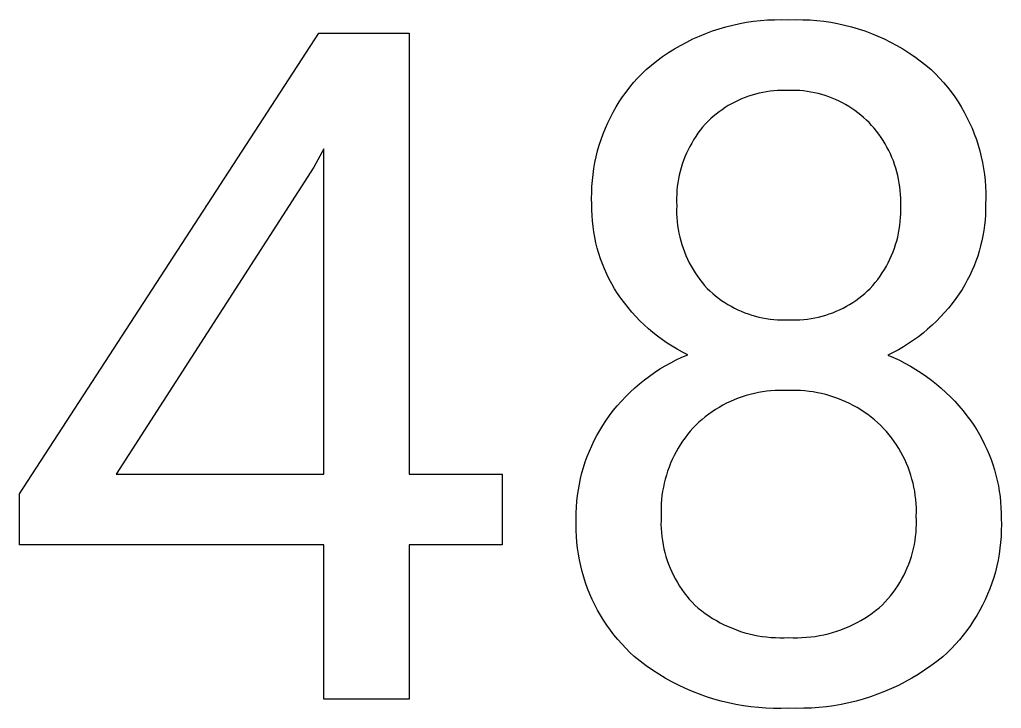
# Model space of a CAD drawing. Header units: millimetres. Extents: x 0 to 4030, y 0 to 2816.
# Drawn here: x 2970.95 to 3010.54, y 177.02 to 204.8 of the extents above; entities that cross this region are included whole.
import ezdxf

# ---------------------------------------------------------------- set-up
doc = ezdxf.new("R2010")
doc.units = ezdxf.units.MM
doc.header["$MEASUREMENT"] = 0
doc.layers.add('Domyślny', color=7, linetype='Continuous', true_color=0x000000)

msp = doc.modelspace()

# ---------------------------------------------------------------- linework, layer by layer
at = {"layer": 'Domyślny'}
for p, q in [((2999.986, 204.639), (3000.266, 204.69)), ((3000.266, 204.69), (3000.547, 204.731)), ((3000.547, 204.731), (3000.829, 204.762)), ((3000.829, 204.762), (3001.112, 204.783)), ((3001.112, 204.783), (3001.395, 204.794)), ((3001.395, 204.794), (3001.679, 204.796)), ((3001.679, 204.796), (3001.963, 204.788)), ((3001.963, 204.788), (3002.247, 204.796)), ((3002.247, 204.796), (3002.53, 204.794)), ((3002.53, 204.794), (3002.813, 204.782)), ((3002.813, 204.782), (3003.096, 204.76)), ((3003.096, 204.76), (3003.378, 204.729)), ((3003.378, 204.729), (3003.658, 204.688)), ((3003.658, 204.688), (3003.937, 204.637)), ((2998.625, 204.242), (2998.892, 204.34)), ((2998.892, 204.34), (2999.161, 204.429)), ((2999.161, 204.429), (2999.434, 204.509)), ((2999.434, 204.509), (2999.709, 204.579)), ((2999.709, 204.579), (2999.986, 204.639)), ((3003.937, 204.637), (3004.214, 204.577)), ((3004.214, 204.577), (3004.489, 204.507)), ((3004.489, 204.507), (3004.761, 204.427)), ((3004.761, 204.427), (3005.03, 204.338)), ((3005.03, 204.338), (3005.296, 204.24)), ((2970.953, 185.668), (2983.019, 204.254)), ((2983.019, 204.254), (2986.664, 204.254)), ((2986.664, 204.254), (2986.664, 186.461)), ((2997.599, 203.759), (2997.849, 203.893)), ((2997.849, 203.893), (2998.104, 204.018)), ((2998.104, 204.018), (2998.363, 204.135)), ((2998.363, 204.135), (2998.625, 204.242)), ((3005.296, 204.24), (3005.559, 204.133)), ((3005.559, 204.133), (3005.817, 204.016)), ((3005.817, 204.016), (3006.072, 203.891)), ((3006.072, 203.891), (3006.321, 203.757)), ((2997.113, 203.465), (2997.354, 203.616)), ((2997.354, 203.616), (2997.599, 203.759)), ((3006.321, 203.757), (3006.567, 203.614)), ((3006.567, 203.614), (3006.807, 203.463)), ((2996.426, 202.962), (2996.65, 203.138)), ((2996.65, 203.138), (2996.879, 203.305)), ((2996.879, 203.305), (2997.113, 203.465)), ((3006.807, 203.463), (3007.041, 203.304)), ((3007.041, 203.304), (3007.27, 203.137)), ((3007.27, 203.137), (3007.493, 202.962)), ((2996.037, 202.61), (2996.209, 202.779)), ((2996.209, 202.779), (2996.426, 202.962)), ((3007.493, 202.962), (3007.71, 202.779)), ((3007.71, 202.779), (3007.883, 202.61)), ((2995.71, 202.255), (2995.87, 202.435)), ((2995.87, 202.435), (2996.037, 202.61)), ((3007.883, 202.61), (3008.05, 202.436)), ((3008.05, 202.436), (3008.211, 202.255)), ((2995.408, 201.877), (2995.556, 202.069)), ((2995.556, 202.069), (2995.71, 202.255)), ((3001.067, 201.887), (3000.92, 201.86)), ((3001.216, 201.908), (3001.067, 201.887)), ((3001.365, 201.925), (3001.216, 201.908)), ((3001.514, 201.937), (3001.365, 201.925)), ((3001.664, 201.943), (3001.514, 201.937)), ((3001.813, 201.944), (3001.664, 201.943)), ((3001.963, 201.941), (3001.813, 201.944)), ((3002.113, 201.943), (3001.963, 201.941)), ((3002.262, 201.94), (3002.113, 201.943)), ((3002.412, 201.932), (3002.262, 201.94)), ((3002.561, 201.919), (3002.412, 201.932)), ((3002.709, 201.9), (3002.561, 201.919)), ((3002.857, 201.877), (3002.709, 201.9)), ((3008.211, 202.255), (3008.366, 202.07)), ((3008.366, 202.07), (3008.514, 201.879)), ((2995.133, 201.48), (2995.267, 201.681)), ((2995.267, 201.681), (2995.408, 201.877)), ((2999.925, 201.536), (2999.79, 201.471)), ((3000.062, 201.596), (2999.925, 201.536)), ((3000.201, 201.652), (3000.062, 201.596)), ((3000.342, 201.704), (3000.201, 201.652)), ((3000.484, 201.75), (3000.342, 201.704)), ((3000.628, 201.792), (3000.484, 201.75)), ((3000.774, 201.828), (3000.628, 201.792)), ((3000.92, 201.86), (3000.774, 201.828)), ((3003.004, 201.848), (3002.857, 201.877)), ((3003.149, 201.815), (3003.004, 201.848)), ((3003.294, 201.776), (3003.149, 201.815)), ((3003.437, 201.732), (3003.294, 201.776)), ((3003.579, 201.684), (3003.437, 201.732)), ((3003.719, 201.631), (3003.579, 201.684)), ((3003.856, 201.573), (3003.719, 201.631)), ((3003.992, 201.51), (3003.856, 201.573)), ((3004.126, 201.443), (3003.992, 201.51)), ((3008.514, 201.879), (3008.656, 201.683)), ((3008.656, 201.683), (3008.79, 201.482)), ((2994.886, 201.066), (2995.006, 201.275)), ((2995.006, 201.275), (2995.133, 201.48)), ((2999.276, 201.165), (2999.154, 201.078)), ((2999.4, 201.248), (2999.276, 201.165)), ((2999.528, 201.327), (2999.4, 201.248)), ((2999.658, 201.401), (2999.528, 201.327)), ((2999.79, 201.471), (2999.658, 201.401)), ((3004.257, 201.371), (3004.126, 201.443)), ((3004.386, 201.294), (3004.257, 201.371)), ((3004.511, 201.213), (3004.386, 201.294)), ((3004.635, 201.128), (3004.511, 201.213)), ((3004.755, 201.039), (3004.635, 201.128)), ((3008.79, 201.482), (3008.918, 201.277)), ((3008.918, 201.277), (3009.038, 201.067)), ((2994.668, 200.635), (2994.773, 200.852)), ((2994.773, 200.852), (2994.886, 201.066)), ((2998.807, 200.793), (2998.698, 200.69)), ((2998.919, 200.892), (2998.807, 200.793)), ((2999.035, 200.987), (2998.919, 200.892)), ((2999.154, 201.078), (2999.035, 200.987)), ((3004.871, 200.946), (3004.755, 201.039)), ((3004.985, 200.848), (3004.871, 200.946)), ((3005.095, 200.747), (3004.985, 200.848)), ((3005.202, 200.642), (3005.095, 200.747)), ((3009.038, 201.067), (3009.152, 200.854)), ((3009.152, 200.854), (3009.257, 200.636)), ((2994.48, 200.19), (2994.57, 200.414)), ((2994.57, 200.414), (2994.668, 200.635)), ((2998.396, 200.335), (2998.303, 200.211)), ((2998.492, 200.457), (2998.396, 200.335)), ((2998.593, 200.575), (2998.492, 200.457)), ((2998.698, 200.69), (2998.593, 200.575)), ((3005.307, 200.53), (3005.202, 200.642)), ((3005.408, 200.414), (3005.307, 200.53)), ((3005.504, 200.295), (3005.408, 200.414)), ((3009.257, 200.636), (3009.356, 200.416)), ((3009.356, 200.416), (3009.446, 200.191)), ((2994.323, 199.733), (2994.398, 199.963)), ((2994.398, 199.963), (2994.48, 200.19)), ((2998.131, 199.953), (2998.051, 199.819)), ((2998.215, 200.083), (2998.131, 199.953)), ((2998.303, 200.211), (2998.215, 200.083)), ((3005.597, 200.172), (3005.504, 200.295)), ((3005.686, 200.046), (3005.597, 200.172)), ((3005.77, 199.918), (3005.686, 200.046)), ((3005.85, 199.787), (3005.77, 199.918)), ((3009.446, 200.191), (3009.529, 199.964)), ((3009.529, 199.964), (3009.604, 199.734)), ((2983.222, 199.586), (2982.813, 198.852)), ((2983.222, 186.461), (2983.222, 199.586)), ((2994.257, 199.501), (2994.323, 199.733)), ((2997.906, 199.545), (2997.84, 199.404)), ((2997.976, 199.683), (2997.906, 199.545)), ((2998.051, 199.819), (2997.976, 199.683)), ((3005.926, 199.653), (3005.85, 199.787)), ((3005.997, 199.517), (3005.926, 199.653)), ((3006.063, 199.378), (3005.997, 199.517)), ((3009.604, 199.734), (3009.671, 199.502)), ((2994.148, 199.03), (2994.198, 199.266)), ((2994.198, 199.266), (2994.257, 199.501)), ((2997.724, 199.116), (2997.673, 198.97)), ((2997.78, 199.261), (2997.724, 199.116)), ((2997.84, 199.404), (2997.78, 199.261)), ((3006.125, 199.237), (3006.063, 199.378)), ((3006.182, 199.095), (3006.125, 199.237)), ((3009.671, 199.502), (3009.729, 199.268)), ((3009.729, 199.268), (3009.78, 199.031)), ((2982.813, 198.852), (2974.839, 186.461)), ((2994.072, 198.553), (2994.106, 198.792)), ((2994.106, 198.792), (2994.148, 199.03)), ((2997.626, 198.822), (2997.585, 198.672)), ((2997.673, 198.97), (2997.626, 198.822)), ((3006.235, 198.95), (3006.182, 199.095)), ((3006.282, 198.804), (3006.235, 198.95)), ((3006.324, 198.656), (3006.282, 198.804)), ((3009.78, 199.031), (3009.823, 198.793)), ((3009.823, 198.793), (3009.857, 198.554)), ((2994.046, 198.313), (2994.072, 198.553)), ((2997.519, 198.369), (2997.493, 198.216)), ((2997.549, 198.521), (2997.519, 198.369)), ((2997.585, 198.672), (2997.549, 198.521)), ((3006.362, 198.507), (3006.324, 198.656)), ((3006.394, 198.357), (3006.362, 198.507)), ((3006.421, 198.206), (3006.394, 198.357)), ((3009.857, 198.554), (3009.883, 198.314)), ((2994.019, 197.831), (2994.028, 198.072)), ((2994.028, 198.072), (2994.046, 198.313)), ((2997.472, 198.062), (2997.457, 197.907)), ((2997.493, 198.216), (2997.472, 198.062)), ((3006.444, 198.054), (3006.421, 198.206)), ((3006.461, 197.901), (3006.444, 198.054)), ((3009.883, 198.314), (3009.9, 198.073)), ((3009.9, 198.073), (3009.91, 197.831)), ((2994.018, 197.589), (2994.019, 197.831)), ((2994.026, 197.348), (2994.018, 197.589)), ((2997.447, 197.752), (2997.442, 197.597)), ((2997.442, 197.597), (2997.442, 197.442)), ((2997.457, 197.907), (2997.447, 197.752)), ((3006.473, 197.748), (3006.461, 197.901)), ((3006.48, 197.594), (3006.473, 197.748)), ((3006.482, 197.44), (3006.48, 197.594)), ((3009.911, 197.589), (3009.903, 197.348)), ((3009.91, 197.831), (3009.911, 197.589)), ((2994.026, 197.125), (2994.026, 197.348)), ((2997.442, 197.442), (2997.448, 197.287)), ((2997.448, 197.287), (2997.444, 197.128)), ((3006.478, 197.287), (3006.482, 197.44)), ((3006.482, 197.128), (3006.478, 197.287)), ((3009.903, 197.348), (3009.903, 197.136)), ((2994.034, 196.902), (2994.026, 197.125)), ((2994.05, 196.679), (2994.034, 196.902)), ((2997.444, 197.128), (2997.445, 196.97)), ((2997.445, 196.97), (2997.452, 196.812)), ((2997.452, 196.812), (2997.464, 196.654)), ((3006.462, 196.654), (3006.474, 196.812)), ((3006.474, 196.812), (3006.481, 196.97)), ((3006.481, 196.97), (3006.482, 197.128)), ((3009.896, 196.924), (3009.881, 196.712)), ((3009.903, 197.136), (3009.896, 196.924)), ((2994.074, 196.458), (2994.05, 196.679)), ((2994.106, 196.237), (2994.074, 196.458)), ((2997.464, 196.654), (2997.482, 196.496)), ((2997.482, 196.496), (2997.505, 196.34)), ((3006.421, 196.34), (3006.444, 196.496)), ((3006.444, 196.496), (3006.462, 196.654)), ((3009.86, 196.501), (3009.831, 196.29)), ((3009.881, 196.712), (3009.86, 196.501)), ((2994.145, 196.017), (2994.106, 196.237)), ((2994.191, 195.799), (2994.145, 196.017)), ((2997.505, 196.34), (2997.534, 196.184)), ((2997.534, 196.184), (2997.568, 196.029)), ((2997.568, 196.029), (2997.607, 195.876)), ((3006.319, 195.876), (3006.359, 196.029)), ((3006.359, 196.029), (3006.392, 196.184)), ((3006.392, 196.184), (3006.421, 196.34)), ((3009.795, 196.081), (3009.752, 195.873)), ((3009.831, 196.29), (3009.795, 196.081)), ((2994.246, 195.583), (2994.191, 195.799)), ((2994.308, 195.368), (2994.246, 195.583)), ((2997.607, 195.876), (2997.652, 195.724)), ((2997.652, 195.724), (2997.702, 195.573)), ((2997.702, 195.573), (2997.757, 195.425)), ((3006.17, 195.425), (3006.225, 195.573)), ((3006.225, 195.573), (3006.275, 195.724)), ((3006.275, 195.724), (3006.319, 195.876)), ((3009.703, 195.667), (3009.646, 195.462)), ((3009.752, 195.873), (3009.703, 195.667)), ((2994.377, 195.156), (2994.308, 195.368)), ((2997.757, 195.425), (2997.817, 195.278)), ((2997.817, 195.278), (2997.882, 195.134)), ((3006.045, 195.134), (3006.11, 195.278)), ((3006.11, 195.278), (3006.17, 195.425)), ((3009.583, 195.26), (3009.512, 195.06)), ((3009.646, 195.462), (3009.583, 195.26)), ((2994.453, 194.947), (2994.377, 195.156)), ((2994.537, 194.74), (2994.453, 194.947)), ((2997.882, 195.134), (2997.952, 194.991)), ((2997.952, 194.991), (2998.027, 194.852)), ((2998.027, 194.852), (2998.107, 194.715)), ((3005.821, 194.715), (3005.9, 194.852)), ((3005.9, 194.852), (3005.975, 194.992)), ((3005.975, 194.992), (3006.045, 195.134)), ((3009.435, 194.862), (3009.352, 194.667)), ((3009.512, 195.06), (3009.435, 194.862)), ((2994.628, 194.537), (2994.537, 194.74)), ((2994.726, 194.336), (2994.628, 194.537)), ((2998.107, 194.715), (2998.191, 194.581)), ((2998.191, 194.581), (2998.28, 194.45)), ((2998.28, 194.45), (2998.373, 194.322)), ((3005.554, 194.322), (3005.647, 194.45)), ((3005.647, 194.45), (3005.736, 194.581)), ((3005.736, 194.581), (3005.821, 194.715)), ((3009.262, 194.474), (3009.165, 194.285)), ((3009.352, 194.667), (3009.262, 194.474)), ((2994.831, 194.139), (2994.726, 194.336)), ((2994.943, 193.946), (2994.831, 194.139)), ((2998.373, 194.322), (2998.471, 194.197)), ((2998.471, 194.197), (2998.573, 194.076)), ((2998.573, 194.076), (2998.68, 193.959)), ((3005.248, 193.959), (3005.354, 194.076)), ((3005.354, 194.076), (3005.456, 194.198)), ((3005.456, 194.198), (3005.554, 194.322)), ((3009.063, 194.1), (3008.954, 193.918)), ((3009.165, 194.285), (3009.063, 194.1)), ((2995.061, 193.757), (2994.943, 193.946)), ((2995.196, 193.561), (2995.061, 193.757)), ((2998.68, 193.959), (2998.788, 193.854)), ((2998.788, 193.854), (2998.901, 193.753)), ((2998.901, 193.753), (2999.016, 193.656)), ((2999.016, 193.656), (2999.135, 193.563)), ((3004.792, 193.563), (3004.911, 193.656)), ((3004.911, 193.656), (3005.027, 193.753)), ((3005.027, 193.753), (3005.139, 193.854)), ((3005.139, 193.854), (3005.248, 193.959)), ((3008.839, 193.739), (3008.701, 193.543)), ((3008.954, 193.918), (3008.839, 193.739)), ((2995.336, 193.369), (2995.196, 193.561)), ((2995.484, 193.183), (2995.336, 193.369)), ((2995.637, 193.001), (2995.484, 193.183)), ((2999.135, 193.563), (2999.258, 193.474)), ((2999.258, 193.474), (2999.383, 193.39)), ((2999.383, 193.39), (2999.511, 193.309)), ((2999.511, 193.309), (2999.642, 193.234)), ((2999.642, 193.234), (2999.775, 193.163)), ((3004.153, 193.162), (3004.287, 193.234)), ((3004.287, 193.234), (3004.417, 193.309)), ((3004.417, 193.309), (3004.545, 193.389)), ((3004.545, 193.389), (3004.67, 193.474)), ((3004.67, 193.474), (3004.792, 193.563)), ((3008.556, 193.351), (3008.406, 193.164)), ((3008.701, 193.543), (3008.556, 193.351)), ((2995.797, 192.825), (2995.637, 193.001)), ((2995.962, 192.654), (2995.797, 192.825)), ((2999.775, 193.163), (2999.91, 193.096)), ((2999.91, 193.096), (3000.048, 193.034)), ((3000.048, 193.034), (3000.188, 192.977)), ((3000.188, 192.977), (3000.33, 192.925)), ((3000.33, 192.925), (3000.474, 192.878)), ((3000.474, 192.878), (3000.619, 192.836)), ((3000.619, 192.836), (3000.765, 192.799)), ((3000.765, 192.799), (3000.913, 192.767)), ((3003.016, 192.767), (3003.164, 192.799)), ((3003.164, 192.799), (3003.31, 192.836)), ((3003.31, 192.836), (3003.455, 192.878)), ((3003.455, 192.878), (3003.598, 192.925)), ((3003.598, 192.925), (3003.74, 192.977)), ((3003.74, 192.977), (3003.88, 193.034)), ((3003.88, 193.034), (3004.018, 193.096)), ((3004.018, 193.096), (3004.153, 193.162)), ((3008.086, 192.806), (3007.918, 192.635)), ((3008.249, 192.983), (3008.086, 192.806)), ((3008.406, 193.164), (3008.249, 192.983)), ((2996.133, 192.488), (2995.962, 192.654)), ((2996.31, 192.329), (2996.133, 192.488)), ((3000.913, 192.767), (3001.061, 192.74)), ((3001.061, 192.74), (3001.211, 192.719)), ((3001.211, 192.719), (3001.361, 192.702)), ((3001.361, 192.702), (3001.512, 192.691)), ((3001.512, 192.691), (3001.662, 192.685)), ((3001.662, 192.685), (3001.814, 192.684)), ((3001.814, 192.684), (3001.964, 192.688)), ((3001.964, 192.688), (3002.115, 192.684)), ((3002.115, 192.684), (3002.266, 192.685)), ((3002.266, 192.685), (3002.417, 192.691)), ((3002.417, 192.691), (3002.568, 192.702)), ((3002.568, 192.702), (3002.718, 192.719)), ((3002.718, 192.719), (3002.867, 192.74)), ((3002.867, 192.74), (3003.016, 192.767)), ((3007.744, 192.47), (3007.565, 192.31)), ((3007.918, 192.635), (3007.744, 192.47)), ((2996.491, 192.176), (2996.31, 192.329)), ((2996.678, 192.028), (2996.491, 192.176)), ((2996.87, 191.887), (2996.678, 192.028)), ((3007.191, 192.01), (3006.996, 191.869)), ((3007.38, 192.157), (3007.191, 192.01)), ((3007.565, 192.31), (3007.38, 192.157)), ((2997.066, 191.753), (2996.87, 191.887)), ((2997.267, 191.626), (2997.066, 191.753)), ((2997.472, 191.505), (2997.267, 191.626)), ((3006.594, 191.607), (3006.387, 191.486)), ((3006.797, 191.734), (3006.594, 191.607)), ((3006.996, 191.869), (3006.797, 191.734)), ((2997.68, 191.391), (2997.472, 191.505)), ((2997.66, 191.184), (2997.893, 191.284)), ((2997.893, 191.284), (2997.68, 191.391)), ((3006.176, 191.372), (3005.961, 191.265)), ((3005.961, 191.265), (3006.194, 191.164)), ((3006.387, 191.486), (3006.176, 191.372)), ((2996.768, 190.707), (2996.985, 190.838)), ((2996.985, 190.838), (2997.206, 190.961)), ((2997.206, 190.961), (2997.431, 191.076)), ((2997.431, 191.076), (2997.66, 191.184)), ((3006.194, 191.164), (3006.424, 191.056)), ((3006.424, 191.056), (3006.65, 190.941)), ((3006.65, 190.941), (3006.873, 190.818)), ((3006.873, 190.818), (3007.091, 190.687)), ((2996.146, 190.272), (2996.348, 190.424)), ((2996.348, 190.424), (2996.556, 190.569)), ((2996.556, 190.569), (2996.768, 190.707)), ((3007.091, 190.687), (3007.304, 190.55)), ((3007.304, 190.55), (3007.513, 190.406)), ((2995.757, 189.947), (2995.949, 190.113)), ((2995.949, 190.113), (2996.146, 190.272)), ((3007.513, 190.406), (3007.717, 190.255)), ((3007.717, 190.255), (3007.917, 190.097)), ((3007.917, 190.097), (3008.11, 189.933)), ((2995.392, 189.597), (2995.572, 189.775)), ((2995.572, 189.775), (2995.757, 189.947)), ((3000.25, 189.634), (3000.088, 189.582)), ((3000.413, 189.68), (3000.25, 189.634)), ((3000.578, 189.721), (3000.413, 189.68)), ((3000.744, 189.756), (3000.578, 189.721)), ((3000.911, 189.785), (3000.744, 189.756)), ((3001.079, 189.809), (3000.911, 189.785)), ((3001.248, 189.827), (3001.079, 189.809)), ((3001.418, 189.839), (3001.248, 189.827)), ((3001.587, 189.846), (3001.418, 189.839)), ((3001.757, 189.846), (3001.587, 189.846)), ((3001.927, 189.841), (3001.757, 189.846)), ((3002.098, 189.846), (3001.927, 189.841)), ((3002.27, 189.844), (3002.098, 189.846)), ((3002.441, 189.837), (3002.27, 189.844)), ((3002.612, 189.824), (3002.441, 189.837)), ((3002.783, 189.805), (3002.612, 189.824)), ((3002.953, 189.781), (3002.783, 189.805)), ((3003.121, 189.751), (3002.953, 189.781)), ((3003.289, 189.715), (3003.121, 189.751)), ((3003.456, 189.674), (3003.289, 189.715)), ((3003.621, 189.627), (3003.456, 189.674)), ((3003.784, 189.574), (3003.621, 189.627)), ((3008.11, 189.933), (3008.299, 189.762)), ((3008.299, 189.762), (3008.481, 189.586)), ((2994.891, 189.027), (2995.051, 189.222)), ((2995.051, 189.222), (2995.218, 189.413)), ((2995.218, 189.413), (2995.392, 189.597)), ((2999.31, 189.243), (2999.162, 189.16)), ((2999.461, 189.322), (2999.31, 189.243)), ((2999.614, 189.395), (2999.461, 189.322)), ((2999.77, 189.462), (2999.614, 189.395)), ((2999.928, 189.525), (2999.77, 189.462)), ((3000.088, 189.582), (2999.928, 189.525)), ((3003.945, 189.517), (3003.784, 189.574)), ((3004.105, 189.453), (3003.945, 189.517)), ((3004.262, 189.385), (3004.105, 189.453)), ((3004.417, 189.311), (3004.262, 189.385)), ((3004.569, 189.232), (3004.417, 189.311)), ((3004.719, 189.148), (3004.569, 189.232)), ((3008.481, 189.586), (3008.658, 189.403)), ((3008.658, 189.403), (3008.828, 189.215)), ((2994.59, 188.619), (2994.737, 188.826)), ((2994.737, 188.826), (2994.891, 189.027)), ((2998.736, 188.881), (2998.601, 188.778)), ((2998.875, 188.979), (2998.736, 188.881)), ((2999.017, 189.072), (2998.875, 188.979)), ((2999.162, 189.16), (2999.017, 189.072)), ((3004.865, 189.059), (3004.719, 189.148)), ((3005.009, 188.965), (3004.865, 189.059)), ((3005.149, 188.866), (3005.009, 188.965)), ((3005.286, 188.763), (3005.149, 188.866)), ((3008.828, 189.215), (3008.993, 189.021)), ((3008.993, 189.021), (3009.15, 188.822)), ((2994.462, 188.425), (2994.59, 188.619)), ((2998.217, 188.444), (2998.102, 188.321)), ((2998.341, 188.56), (2998.217, 188.444)), ((2998.469, 188.671), (2998.341, 188.56)), ((2998.601, 188.778), (2998.469, 188.671)), ((3005.419, 188.655), (3005.286, 188.763)), ((3005.549, 188.543), (3005.419, 188.655)), ((3005.675, 188.426), (3005.549, 188.543)), ((3009.15, 188.822), (3009.301, 188.618)), ((3009.301, 188.618), (3009.426, 188.436)), ((3009.426, 188.436), (3009.545, 188.249)), ((2994.227, 188.024), (2994.341, 188.227)), ((2994.341, 188.227), (2994.462, 188.425)), ((2997.884, 188.064), (2997.782, 187.93)), ((2997.991, 188.195), (2997.884, 188.064)), ((2998.102, 188.321), (2997.991, 188.195)), ((3005.792, 188.305), (3005.675, 188.426)), ((3005.904, 188.18), (3005.792, 188.305)), ((3006.013, 188.051), (3005.904, 188.18)), ((3006.117, 187.918), (3006.013, 188.051)), ((3009.545, 188.249), (3009.658, 188.059)), ((3009.658, 188.059), (3009.764, 187.865)), ((2994.019, 187.608), (2994.12, 187.818)), ((2994.12, 187.818), (2994.227, 188.024)), ((2997.591, 187.652), (2997.503, 187.508)), ((2997.684, 187.793), (2997.591, 187.652)), ((2997.782, 187.93), (2997.684, 187.793)), ((3006.216, 187.782), (3006.117, 187.918)), ((3006.311, 187.643), (3006.216, 187.782)), ((3006.401, 187.5), (3006.311, 187.643)), ((3009.764, 187.865), (3009.864, 187.668)), ((3009.864, 187.668), (3009.957, 187.468)), ((2993.84, 187.179), (2993.926, 187.395)), ((2993.926, 187.395), (2994.019, 187.608)), ((2997.42, 187.362), (2997.342, 187.212)), ((2997.503, 187.508), (2997.42, 187.362)), ((3006.485, 187.355), (3006.401, 187.5)), ((3006.565, 187.207), (3006.485, 187.355)), ((3009.957, 187.468), (3010.043, 187.265)), ((3010.043, 187.265), (3010.123, 187.058)), ((2993.691, 186.739), (2993.762, 186.96)), ((2993.762, 186.96), (2993.84, 187.179)), ((2997.202, 186.906), (2997.139, 186.75)), ((2997.269, 187.061), (2997.202, 186.906)), ((2997.342, 187.212), (2997.269, 187.061)), ((3006.64, 187.056), (3006.565, 187.207)), ((3006.709, 186.902), (3006.64, 187.056)), ((3006.774, 186.746), (3006.709, 186.902)), ((3010.123, 187.058), (3010.196, 186.85)), ((3010.196, 186.85), (3010.262, 186.639)), ((2974.839, 186.461), (2983.222, 186.461)), ((2986.664, 186.461), (2990.403, 186.461)), ((2990.403, 186.461), (2990.403, 183.614)), ((2993.571, 186.29), (2993.627, 186.515)), ((2993.627, 186.515), (2993.691, 186.739)), ((2997.082, 186.591), (2997.03, 186.431)), ((2997.139, 186.75), (2997.082, 186.591)), ((3006.832, 186.589), (3006.774, 186.746)), ((3006.886, 186.429), (3006.832, 186.589)), ((3010.262, 186.639), (3010.321, 186.426)), ((2993.483, 185.834), (2993.523, 186.062)), ((2993.523, 186.062), (2993.571, 186.29)), ((2996.943, 186.106), (2996.908, 185.941)), ((2996.984, 186.269), (2996.943, 186.106)), ((2997.03, 186.431), (2996.984, 186.269)), ((3006.934, 186.267), (3006.886, 186.429)), ((3006.976, 186.104), (3006.934, 186.267)), ((3007.013, 185.94), (3006.976, 186.104)), ((3010.321, 186.426), (3010.372, 186.211)), ((3010.372, 186.211), (3010.417, 185.994)), ((2970.953, 183.614), (2970.953, 185.668)), ((2993.45, 185.603), (2993.483, 185.834)), ((2996.878, 185.775), (2996.854, 185.608)), ((2996.908, 185.941), (2996.878, 185.775)), ((3007.044, 185.774), (3007.013, 185.94)), ((3007.069, 185.608), (3007.044, 185.774)), ((3010.417, 185.994), (3010.454, 185.777)), ((3010.454, 185.777), (3010.484, 185.558)), ((2993.408, 185.14), (2993.425, 185.372)), ((2993.425, 185.372), (2993.45, 185.603)), ((2996.823, 185.273), (2996.816, 185.104)), ((2996.836, 185.441), (2996.823, 185.273)), ((2996.854, 185.608), (2996.836, 185.441)), ((3007.088, 185.44), (3007.069, 185.608)), ((3007.102, 185.273), (3007.088, 185.44)), ((3007.11, 185.104), (3007.102, 185.273)), ((3010.484, 185.558), (3010.507, 185.338)), ((3010.507, 185.338), (3010.523, 185.117)), ((2993.397, 184.676), (2993.399, 184.908)), ((2993.399, 184.908), (2993.408, 185.14)), ((2996.816, 185.104), (2996.815, 184.936)), ((2996.815, 184.936), (2996.82, 184.767)), ((3007.109, 184.767), (3007.113, 184.936)), ((3007.113, 184.936), (3007.11, 185.104)), ((3010.523, 185.117), (3010.531, 184.897)), ((3010.531, 184.897), (3010.532, 184.676)), ((2993.391, 184.436), (2993.397, 184.676)), ((2996.814, 184.603), (2996.813, 184.439)), ((2996.82, 184.767), (2996.814, 184.603)), ((3007.115, 184.603), (3007.109, 184.767)), ((3007.115, 184.439), (3007.115, 184.603)), ((3010.532, 184.676), (3010.538, 184.435)), ((2993.393, 184.196), (2993.391, 184.436)), ((2993.403, 183.957), (2993.393, 184.196)), ((2996.813, 184.439), (2996.819, 184.274)), ((2996.819, 184.274), (2996.83, 184.11)), ((2996.83, 184.11), (2996.846, 183.946)), ((3007.08, 183.948), (3007.097, 184.111)), ((3007.097, 184.111), (3007.109, 184.275)), ((3007.109, 184.275), (3007.115, 184.439)), ((3010.536, 184.195), (3010.526, 183.954)), ((3010.538, 184.435), (3010.536, 184.195)), ((2993.422, 183.717), (2993.403, 183.957)), ((2993.448, 183.479), (2993.422, 183.717)), ((2996.846, 183.946), (2996.869, 183.784)), ((2996.869, 183.784), (2996.897, 183.621)), ((3007.029, 183.623), (3007.057, 183.785)), ((3007.057, 183.785), (3007.08, 183.948)), ((3010.508, 183.714), (3010.481, 183.475)), ((3010.526, 183.954), (3010.508, 183.714)), ((2983.222, 183.614), (2970.953, 183.614)), ((2983.222, 177.386), (2983.222, 183.614)), ((2990.403, 183.614), (2986.664, 183.614)), ((2986.664, 183.614), (2986.664, 177.386)), ((2993.483, 183.242), (2993.448, 183.479)), ((2996.897, 183.621), (2996.931, 183.46)), ((2996.931, 183.46), (2996.97, 183.301)), ((2996.97, 183.301), (2997.015, 183.143)), ((3006.91, 183.145), (3006.955, 183.303)), ((3006.955, 183.303), (3006.995, 183.463)), ((3006.995, 183.463), (3007.029, 183.623)), ((3010.481, 183.475), (3010.447, 183.237)), ((2993.525, 183.006), (2993.483, 183.242)), ((2993.575, 182.771), (2993.525, 183.006)), ((2997.015, 183.143), (2997.065, 182.986)), ((2997.065, 182.986), (2997.12, 182.831)), ((3006.803, 182.835), (3006.859, 182.989)), ((3006.859, 182.989), (3006.91, 183.145)), ((3010.404, 183), (3010.353, 182.765)), ((3010.447, 183.237), (3010.404, 183)), ((2993.634, 182.539), (2993.575, 182.771)), ((2993.7, 182.308), (2993.634, 182.539)), ((2997.12, 182.831), (2997.181, 182.678)), ((2997.181, 182.678), (2997.248, 182.528)), ((2997.248, 182.528), (2997.319, 182.38)), ((3006.603, 182.385), (3006.675, 182.532)), ((3006.675, 182.532), (3006.742, 182.682)), ((3006.742, 182.682), (3006.803, 182.835)), ((3010.295, 182.532), (3010.228, 182.301)), ((3010.353, 182.765), (3010.295, 182.532)), ((2993.774, 182.08), (2993.7, 182.308)), ((2997.319, 182.38), (2997.396, 182.234)), ((2997.396, 182.234), (2997.477, 182.091)), ((3006.358, 181.958), (3006.444, 182.097)), ((3006.444, 182.097), (3006.526, 182.24)), ((3006.526, 182.24), (3006.603, 182.385)), ((3010.228, 182.301), (3010.153, 182.072)), ((2993.856, 181.855), (2993.774, 182.08)), ((2993.945, 181.632), (2993.856, 181.855)), ((2997.477, 182.091), (2997.564, 181.951)), ((2997.564, 181.951), (2997.655, 181.815)), ((2997.655, 181.815), (2997.751, 181.681)), ((3006.17, 181.688), (3006.266, 181.821)), ((3006.266, 181.821), (3006.358, 181.958)), ((3010.071, 181.846), (3009.981, 181.623)), ((3010.153, 182.072), (3010.071, 181.846)), ((2994.042, 181.413), (2993.945, 181.632)), ((2994.146, 181.197), (2994.042, 181.413)), ((2997.751, 181.681), (2997.851, 181.551)), ((2997.851, 181.551), (2997.956, 181.424)), ((2997.956, 181.424), (2998.066, 181.301)), ((3005.74, 181.192), (3005.854, 181.31)), ((3005.854, 181.31), (3005.963, 181.433)), ((3005.963, 181.433), (3006.069, 181.559)), ((3006.069, 181.559), (3006.17, 181.688)), ((3009.884, 181.403), (3009.779, 181.187)), ((3009.981, 181.623), (3009.884, 181.403)), ((2994.257, 180.984), (2994.146, 181.197)), ((2994.376, 180.776), (2994.257, 180.984)), ((2998.066, 181.301), (2998.179, 181.182)), ((2998.179, 181.182), (2998.315, 181.066)), ((2998.315, 181.066), (2998.455, 180.955)), ((2998.455, 180.955), (2998.598, 180.849)), ((3005.323, 180.857), (3005.466, 180.964)), ((3005.466, 180.964), (3005.605, 181.076)), ((3005.605, 181.076), (3005.74, 181.192)), ((3009.666, 180.974), (3009.547, 180.765)), ((3009.779, 181.187), (3009.666, 180.974)), ((2994.501, 180.571), (2994.376, 180.776)), ((2994.634, 180.371), (2994.501, 180.571)), ((2998.598, 180.849), (2998.745, 180.747)), ((2998.745, 180.747), (2998.895, 180.651)), ((2998.895, 180.651), (2999.049, 180.559)), ((2999.049, 180.559), (2999.205, 180.473)), ((3004.717, 180.48), (3004.873, 180.567)), ((3004.873, 180.567), (3005.027, 180.658)), ((3005.027, 180.658), (3005.176, 180.755)), ((3005.176, 180.755), (3005.323, 180.857)), ((3009.42, 180.561), (3009.287, 180.36)), ((3009.547, 180.765), (3009.42, 180.561)), ((2994.773, 180.176), (2994.634, 180.371)), ((2994.918, 179.985), (2994.773, 180.176)), ((2999.205, 180.473), (2999.364, 180.393)), ((2999.364, 180.393), (2999.526, 180.317)), ((2999.526, 180.317), (2999.691, 180.248)), ((2999.691, 180.248), (2999.857, 180.184)), ((2999.857, 180.184), (3000.026, 180.126)), ((3000.026, 180.126), (3000.197, 180.073)), ((3003.727, 180.078), (3003.898, 180.13)), ((3003.898, 180.13), (3004.066, 180.189)), ((3004.066, 180.189), (3004.233, 180.253)), ((3004.233, 180.253), (3004.397, 180.323)), ((3004.397, 180.323), (3004.558, 180.399)), ((3004.558, 180.399), (3004.717, 180.48)), ((3009.146, 180.165), (3009, 179.974)), ((3009.287, 180.36), (3009.146, 180.165)), ((2995.07, 179.8), (2994.918, 179.985)), ((2995.228, 179.62), (2995.07, 179.8)), ((3000.197, 180.073), (3000.369, 180.027)), ((3000.369, 180.027), (3000.543, 179.986)), ((3000.543, 179.986), (3000.718, 179.951)), ((3000.718, 179.951), (3000.895, 179.922)), ((3000.895, 179.922), (3001.072, 179.9)), ((3001.072, 179.9), (3001.249, 179.883)), ((3001.249, 179.883), (3001.428, 179.872)), ((3001.428, 179.872), (3001.606, 179.868)), ((3001.606, 179.868), (3001.785, 179.869)), ((3001.785, 179.869), (3001.963, 179.877)), ((3001.963, 179.877), (3002.141, 179.87)), ((3002.141, 179.87), (3002.32, 179.869)), ((3002.32, 179.869), (3002.498, 179.874)), ((3002.498, 179.874), (3002.676, 179.885)), ((3002.676, 179.885), (3002.854, 179.902)), ((3002.854, 179.902), (3003.031, 179.925)), ((3003.031, 179.925), (3003.207, 179.954)), ((3003.207, 179.954), (3003.382, 179.989)), ((3003.382, 179.989), (3003.555, 180.03)), ((3003.555, 180.03), (3003.727, 180.078)), ((3008.846, 179.789), (3008.687, 179.609)), ((3009, 179.974), (3008.846, 179.789)), ((2995.393, 179.445), (2995.228, 179.62)), ((2995.563, 179.276), (2995.393, 179.445)), ((3008.521, 179.434), (3008.35, 179.266)), ((3008.687, 179.609), (3008.521, 179.434)), ((2995.738, 179.112), (2995.563, 179.276)), ((2995.976, 178.921), (2995.738, 179.112)), ((3008.173, 179.103), (3007.935, 178.913)), ((3008.35, 179.266), (3008.173, 179.103)), ((2996.22, 178.737), (2995.976, 178.921)), ((2996.47, 178.562), (2996.22, 178.737)), ((2996.726, 178.396), (2996.47, 178.562)), ((3007.441, 178.557), (3007.185, 178.391)), ((3007.691, 178.73), (3007.441, 178.557)), ((3007.935, 178.913), (3007.691, 178.73)), ((2996.988, 178.238), (2996.726, 178.396)), ((2997.254, 178.089), (2996.988, 178.238)), ((3006.924, 178.235), (3006.658, 178.087)), ((3007.185, 178.391), (3006.924, 178.235)), ((2997.526, 177.95), (2997.254, 178.089)), ((2997.802, 177.819), (2997.526, 177.95)), ((2998.082, 177.698), (2997.802, 177.819)), ((3006.112, 177.819), (3005.832, 177.698)), ((3006.387, 177.948), (3006.112, 177.819)), ((3006.658, 178.087), (3006.387, 177.948)), ((2986.664, 177.386), (2983.222, 177.386)), ((2998.367, 177.587), (2998.082, 177.698)), ((2998.654, 177.485), (2998.367, 177.587)), ((2998.946, 177.393), (2998.654, 177.485)), ((2999.24, 177.311), (2998.946, 177.393)), ((3004.971, 177.395), (3004.678, 177.313)), ((3005.262, 177.486), (3004.971, 177.395)), ((3005.549, 177.588), (3005.262, 177.486)), ((3005.832, 177.698), (3005.549, 177.588)), ((2999.537, 177.239), (2999.24, 177.311)), ((2999.836, 177.177), (2999.537, 177.239)), ((3000.136, 177.125), (2999.836, 177.177)), ((3000.439, 177.083), (3000.136, 177.125)), ((3000.743, 177.052), (3000.439, 177.083)), ((3001.047, 177.031), (3000.743, 177.052)), ((3001.353, 177.02), (3001.047, 177.031)), ((3001.658, 177.02), (3001.353, 177.02)), ((3001.963, 177.03), (3001.658, 177.02)), ((3002.267, 177.021), (3001.963, 177.03)), ((3002.572, 177.022), (3002.267, 177.021)), ((3002.876, 177.033), (3002.572, 177.022)), ((3003.18, 177.054), (3002.876, 177.033)), ((3003.482, 177.086), (3003.18, 177.054)), ((3003.784, 177.128), (3003.482, 177.086)), ((3004.084, 177.179), (3003.784, 177.128)), ((3004.382, 177.241), (3004.084, 177.179)), ((3004.678, 177.313), (3004.382, 177.241))]:
    msp.add_line(p, q, dxfattribs=at)

doc.saveas('drawing.dxf')
